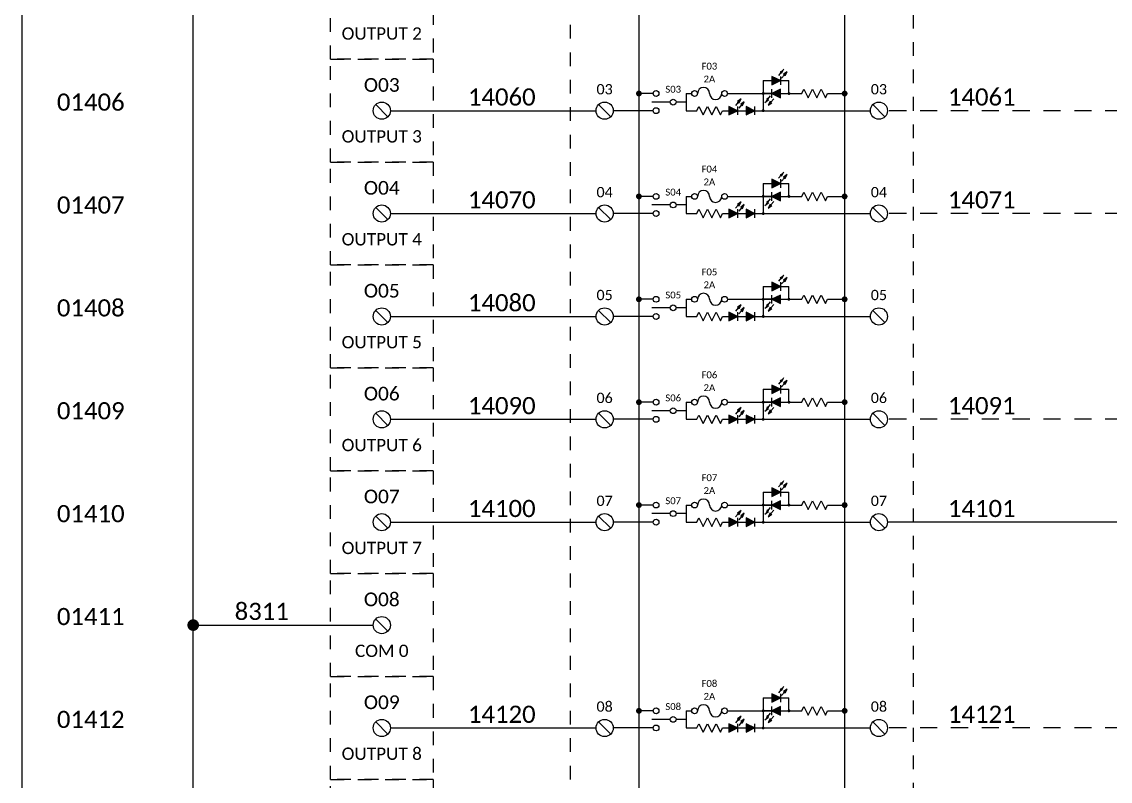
# Model space of a CAD drawing. Header units: inches. Extents: x 0 to 316, y -1 to 150.
# Drawn here: x 124 to 131.94, y 32.11 to 37.65 of the extents above; entities that cross this region are included whole.
import ezdxf
from ezdxf.enums import TextEntityAlignment as Align

# ---------------------------------------------------------------- set-up
doc = ezdxf.new("R2010")
doc.units = ezdxf.units.IN
doc.header["$MEASUREMENT"] = 0
doc.linetypes.add('HIDDEN2', pattern=[0.1875, 0.125, -0.0625])
doc.styles.add('Calibri', font='calibri.ttf')

# ---------------------------------------------------------------- blocks, each defined once
blk = doc.blocks.new('TERM')
at = {"color": 2}
blk.add_line((-0.0442, 0.0442), (0.0442, -0.0442), dxfattribs=at)
blk.add_circle((0, 0), 0.0625, dxfattribs=at)
blk = doc.blocks.new('CONN')
at = {"color": 2, "const_width": 0.0425}
blk.add_lwpolyline([(0.02125, 0, 1), (-0.02125, 0, 1)], format="xyb", close=True, dxfattribs=at)

msp = doc.modelspace()

# ---------------------------------------------------------------- hatches: boundary and pattern name
at = {"linetype": 'Continuous'}
h = msp.add_hatch(color=2, dxfattribs=at)
h.dxf.hatch_style = 1
h.paths.add_polyline_path([(129.55744, 37.30447), (129.53117, 37.28583), (129.54304, 37.27566)])
h = msp.add_hatch(color=2, dxfattribs=at)
h.dxf.hatch_style = 1
h.paths.add_polyline_path([(129.53125, 37.21875), (129.46875, 37.25), (129.46875, 37.1875)])
h = msp.add_hatch(color=2, dxfattribs=at)
h.dxf.hatch_style = 1
h.paths.add_polyline_path([(129.58117, 37.28413), (129.5549, 37.26549), (129.56676, 37.25532)])
h = msp.add_hatch(color=2, dxfattribs=at)
h.dxf.hatch_style = 1
h.paths.add_polyline_path([(129.46875, 37.125), (129.53125, 37.09375), (129.53125, 37.15625)])
h = msp.add_hatch(color=2, dxfattribs=at)
h.dxf.hatch_style = 1
h.paths.add_polyline_path([(129.24494, 37.08572), (129.21867, 37.06708), (129.23054, 37.05691)])
h = msp.add_hatch(color=2, dxfattribs=at)
h.dxf.hatch_style = 1
h.paths.add_polyline_path([(129.26867, 37.06538), (129.2424, 37.04674), (129.25426, 37.03657)])
h = msp.add_hatch(color=2, dxfattribs=at)
h.dxf.hatch_style = 1
h.paths.add_polyline_path([(129.41883, 37.05962), (129.4451, 37.07826), (129.43324, 37.08843)])
h = msp.add_hatch(color=2, dxfattribs=at)
h.dxf.hatch_style = 1
h.paths.add_polyline_path([(129.44256, 37.03928), (129.46883, 37.05792), (129.45696, 37.06809)])
h = msp.add_hatch(color=2, dxfattribs=at)
h.dxf.hatch_style = 1
h.paths.add_polyline_path([(129.21875, 37), (129.15625, 37.03125), (129.15625, 36.96875)])
h = msp.add_hatch(color=2, dxfattribs=at)
h.dxf.hatch_style = 1
h.paths.add_polyline_path([(129.34375, 37), (129.28125, 37.03125), (129.28125, 36.96875)])
h = msp.add_hatch(color=2, dxfattribs=at)
h.dxf.hatch_style = 1
h.paths.add_polyline_path([(129.55744, 36.55447), (129.53117, 36.53583), (129.54304, 36.52566)])
h = msp.add_hatch(color=2, dxfattribs=at)
h.dxf.hatch_style = 1
h.paths.add_polyline_path([(129.58117, 36.53413), (129.5549, 36.51549), (129.56676, 36.50532)])
h = msp.add_hatch(color=2, dxfattribs=at)
h.dxf.hatch_style = 1
h.paths.add_polyline_path([(129.53125, 36.46875), (129.46875, 36.5), (129.46875, 36.4375)])
h = msp.add_hatch(color=2, dxfattribs=at)
h.dxf.hatch_style = 1
h.paths.add_polyline_path([(129.46875, 36.375), (129.53125, 36.34375), (129.53125, 36.40625)])
h = msp.add_hatch(color=2, dxfattribs=at)
h.dxf.hatch_style = 1
h.paths.add_polyline_path([(129.21875, 36.25), (129.15625, 36.28125), (129.15625, 36.21875)])
h = msp.add_hatch(color=2, dxfattribs=at)
h.dxf.hatch_style = 1
h.paths.add_polyline_path([(129.24494, 36.33572), (129.21867, 36.31708), (129.23054, 36.30691)])
h = msp.add_hatch(color=2, dxfattribs=at)
h.dxf.hatch_style = 1
h.paths.add_polyline_path([(129.26867, 36.31538), (129.2424, 36.29674), (129.25426, 36.28657)])
h = msp.add_hatch(color=2, dxfattribs=at)
h.dxf.hatch_style = 1
h.paths.add_polyline_path([(129.34375, 36.25), (129.28125, 36.28125), (129.28125, 36.21875)])
h = msp.add_hatch(color=2, dxfattribs=at)
h.dxf.hatch_style = 1
h.paths.add_polyline_path([(129.41883, 36.30962), (129.4451, 36.32826), (129.43324, 36.33843)])
h = msp.add_hatch(color=2, dxfattribs=at)
h.dxf.hatch_style = 1
h.paths.add_polyline_path([(129.44256, 36.28928), (129.46883, 36.30792), (129.45696, 36.31809)])
h = msp.add_hatch(color=2, dxfattribs=at)
h.dxf.hatch_style = 1
h.paths.add_polyline_path([(129.55744, 35.80447), (129.53117, 35.78583), (129.54304, 35.77566)])
h = msp.add_hatch(color=2, dxfattribs=at)
h.dxf.hatch_style = 1
h.paths.add_polyline_path([(129.53125, 35.71875), (129.46875, 35.75), (129.46875, 35.6875)])
h = msp.add_hatch(color=2, dxfattribs=at)
h.dxf.hatch_style = 1
h.paths.add_polyline_path([(129.58117, 35.78413), (129.5549, 35.76549), (129.56676, 35.75532)])
h = msp.add_hatch(color=2, dxfattribs=at)
h.dxf.hatch_style = 1
h.paths.add_polyline_path([(129.46875, 35.625), (129.53125, 35.59375), (129.53125, 35.65625)])
h = msp.add_hatch(color=2, dxfattribs=at)
h.dxf.hatch_style = 1
h.paths.add_polyline_path([(129.24494, 35.58572), (129.21867, 35.56708), (129.23054, 35.55691)])
h = msp.add_hatch(color=2, dxfattribs=at)
h.dxf.hatch_style = 1
h.paths.add_polyline_path([(129.26867, 35.56538), (129.2424, 35.54674), (129.25426, 35.53657)])
h = msp.add_hatch(color=2, dxfattribs=at)
h.dxf.hatch_style = 1
h.paths.add_polyline_path([(129.41883, 35.55962), (129.4451, 35.57826), (129.43324, 35.58843)])
h = msp.add_hatch(color=2, dxfattribs=at)
h.dxf.hatch_style = 1
h.paths.add_polyline_path([(129.44256, 35.53928), (129.46883, 35.55792), (129.45696, 35.56809)])
h = msp.add_hatch(color=2, dxfattribs=at)
h.dxf.hatch_style = 1
h.paths.add_polyline_path([(129.21875, 35.5), (129.15625, 35.53125), (129.15625, 35.46875)])
h = msp.add_hatch(color=2, dxfattribs=at)
h.dxf.hatch_style = 1
h.paths.add_polyline_path([(129.34375, 35.5), (129.28125, 35.53125), (129.28125, 35.46875)])
h = msp.add_hatch(color=2, dxfattribs=at)
h.dxf.hatch_style = 1
h.paths.add_polyline_path([(129.55744, 35.05447), (129.53117, 35.03583), (129.54304, 35.02566)])
h = msp.add_hatch(color=2, dxfattribs=at)
h.dxf.hatch_style = 1
h.paths.add_polyline_path([(129.58117, 35.03413), (129.5549, 35.01549), (129.56676, 35.00532)])
h = msp.add_hatch(color=2, dxfattribs=at)
h.dxf.hatch_style = 1
h.paths.add_polyline_path([(129.53125, 34.96875), (129.46875, 35), (129.46875, 34.9375)])
h = msp.add_hatch(color=2, dxfattribs=at)
h.dxf.hatch_style = 1
h.paths.add_polyline_path([(129.46875, 34.875), (129.53125, 34.84375), (129.53125, 34.90625)])
h = msp.add_hatch(color=2, dxfattribs=at)
h.dxf.hatch_style = 1
h.paths.add_polyline_path([(129.21875, 34.75), (129.15625, 34.78125), (129.15625, 34.71875)])
h = msp.add_hatch(color=2, dxfattribs=at)
h.dxf.hatch_style = 1
h.paths.add_polyline_path([(129.24494, 34.83572), (129.21867, 34.81708), (129.23054, 34.80691)])
h = msp.add_hatch(color=2, dxfattribs=at)
h.dxf.hatch_style = 1
h.paths.add_polyline_path([(129.26867, 34.81538), (129.2424, 34.79674), (129.25426, 34.78657)])
h = msp.add_hatch(color=2, dxfattribs=at)
h.dxf.hatch_style = 1
h.paths.add_polyline_path([(129.34375, 34.75), (129.28125, 34.78125), (129.28125, 34.71875)])
h = msp.add_hatch(color=2, dxfattribs=at)
h.dxf.hatch_style = 1
h.paths.add_polyline_path([(129.41883, 34.80962), (129.4451, 34.82826), (129.43324, 34.83843)])
h = msp.add_hatch(color=2, dxfattribs=at)
h.dxf.hatch_style = 1
h.paths.add_polyline_path([(129.44256, 34.78928), (129.46883, 34.80792), (129.45696, 34.81809)])
h = msp.add_hatch(color=2, dxfattribs=at)
h.dxf.hatch_style = 1
h.paths.add_polyline_path([(129.55744, 34.30447), (129.53117, 34.28583), (129.54304, 34.27566)])
h = msp.add_hatch(color=2, dxfattribs=at)
h.dxf.hatch_style = 1
h.paths.add_polyline_path([(129.53125, 34.21875), (129.46875, 34.25), (129.46875, 34.1875)])
h = msp.add_hatch(color=2, dxfattribs=at)
h.dxf.hatch_style = 1
h.paths.add_polyline_path([(129.58117, 34.28413), (129.5549, 34.26549), (129.56676, 34.25532)])
h = msp.add_hatch(color=2, dxfattribs=at)
h.dxf.hatch_style = 1
h.paths.add_polyline_path([(129.46875, 34.125), (129.53125, 34.09375), (129.53125, 34.15625)])
h = msp.add_hatch(color=2, dxfattribs=at)
h.dxf.hatch_style = 1
h.paths.add_polyline_path([(129.24494, 34.08572), (129.21867, 34.06708), (129.23054, 34.05691)])
h = msp.add_hatch(color=2, dxfattribs=at)
h.dxf.hatch_style = 1
h.paths.add_polyline_path([(129.26867, 34.06538), (129.2424, 34.04674), (129.25426, 34.03657)])
h = msp.add_hatch(color=2, dxfattribs=at)
h.dxf.hatch_style = 1
h.paths.add_polyline_path([(129.41883, 34.05962), (129.4451, 34.07826), (129.43324, 34.08843)])
h = msp.add_hatch(color=2, dxfattribs=at)
h.dxf.hatch_style = 1
h.paths.add_polyline_path([(129.44256, 34.03928), (129.46883, 34.05792), (129.45696, 34.06809)])
h = msp.add_hatch(color=2, dxfattribs=at)
h.dxf.hatch_style = 1
h.paths.add_polyline_path([(129.21875, 34), (129.15625, 34.03125), (129.15625, 33.96875)])
h = msp.add_hatch(color=2, dxfattribs=at)
h.dxf.hatch_style = 1
h.paths.add_polyline_path([(129.34375, 34), (129.28125, 34.03125), (129.28125, 33.96875)])
h = msp.add_hatch(color=2, dxfattribs=at)
h.dxf.hatch_style = 1
h.paths.add_polyline_path([(129.55744, 32.80447), (129.53117, 32.78583), (129.54304, 32.77566)])
h = msp.add_hatch(color=2, dxfattribs=at)
h.dxf.hatch_style = 1
h.paths.add_polyline_path([(129.58117, 32.78413), (129.5549, 32.76549), (129.56676, 32.75532)])
h = msp.add_hatch(color=2, dxfattribs=at)
h.dxf.hatch_style = 1
h.paths.add_polyline_path([(129.53125, 32.71875), (129.46875, 32.75), (129.46875, 32.6875)])
h = msp.add_hatch(color=2, dxfattribs=at)
h.dxf.hatch_style = 1
h.paths.add_polyline_path([(129.46875, 32.625), (129.53125, 32.59375), (129.53125, 32.65625)])
h = msp.add_hatch(color=2, dxfattribs=at)
h.dxf.hatch_style = 1
h.paths.add_polyline_path([(129.24494, 32.58572), (129.21867, 32.56708), (129.23054, 32.55691)])
h = msp.add_hatch(color=2, dxfattribs=at)
h.dxf.hatch_style = 1
h.paths.add_polyline_path([(129.26867, 32.56538), (129.2424, 32.54674), (129.25426, 32.53657)])
h = msp.add_hatch(color=2, dxfattribs=at)
h.dxf.hatch_style = 1
h.paths.add_polyline_path([(129.41883, 32.55962), (129.4451, 32.57826), (129.43324, 32.58843)])
h = msp.add_hatch(color=2, dxfattribs=at)
h.dxf.hatch_style = 1
h.paths.add_polyline_path([(129.44256, 32.53928), (129.46883, 32.55792), (129.45696, 32.56809)])
h = msp.add_hatch(color=2, dxfattribs=at)
h.dxf.hatch_style = 1
h.paths.add_polyline_path([(129.21875, 32.5), (129.15625, 32.53125), (129.15625, 32.46875)])
h = msp.add_hatch(color=2, dxfattribs=at)
h.dxf.hatch_style = 1
h.paths.add_polyline_path([(129.34375, 32.5), (129.28125, 32.53125), (129.28125, 32.46875)])

# ---------------------------------------------------------------- linework, layer by layer
at = {"color": 1}
for p, q in [((125.25, 26.5), (125.25, 41.375)), ((126.6875, 37), (128.1875, 37)), ((126.6875, 36.25), (128.1875, 36.25)), ((126.6875, 35.5), (128.1875, 35.5)), ((126.6875, 34.75), (128.1875, 34.75)), ((126.6875, 34), (128.1875, 34)), ((132.75, 34), (130.3125, 34)), ((125.25, 33.25), (126.5625, 33.25)), ((126.6875, 32.5), (128.1875, 32.5))]:
    msp.add_line(p, q, dxfattribs=at)
at = {"color": 2, "linetype": 'Continuous'}
for p, q in [((128.5, 40), (128.5, 27.375)), ((130, 39.375), (130, 26.5)), ((129.54304, 37.27566), (129.55744, 37.30447)), ((129.46875, 37.25), (129.46875, 37.1875)), ((129.53125, 37.21875), (129.46875, 37.25)), ((129.53711, 37.28074), (129.51677, 37.25702)), ((129.53117, 37.28583), (129.54304, 37.27566)), ((129.53125, 37.25), (129.53125, 37.1875)), ((129.56083, 37.26041), (129.5405, 37.23668)), ((129.58117, 37.28413), (129.5549, 37.26549)), ((129.5549, 37.26549), (129.56676, 37.25532)), ((129.56676, 37.25532), (129.58117, 37.28413)), ((129.40625, 37.21875), (129.40625, 37)), ((129.40625, 37.21875), (129.46875, 37.21875)), ((129.46875, 37.1875), (129.53125, 37.21875)), ((129.53125, 37.15625), (129.46875, 37.125)), ((129.46875, 37.09375), (129.46875, 37.15625)), ((129.53125, 37.21875), (129.59375, 37.21875)), ((129.53125, 37.09375), (129.53125, 37.15625)), ((129.59375, 37.125), (129.59375, 37.21875)), ((129.6875, 37.125), (129.70312, 37.15625)), ((129.70312, 37.15625), (129.73438, 37.09375)), ((129.73438, 37.09375), (129.76562, 37.15625)), ((129.76562, 37.15625), (129.79688, 37.09375)), ((129.79688, 37.09375), (129.82812, 37.15625)), ((129.82812, 37.15625), (129.85938, 37.09375)), ((128.60379, 37.125), (128.5, 37.125)), ((128.84375, 37.125), (128.84375, 37)), ((128.84375, 37.125), (128.88504, 37.125)), ((129.14597, 37.125), (129.6875, 37.125)), ((129.24494, 37.08572), (129.21867, 37.06708)), ((129.21867, 37.06708), (129.23054, 37.05691)), ((129.23054, 37.05691), (129.24494, 37.08572)), ((129.26867, 37.06538), (129.2424, 37.04674)), ((129.25426, 37.03657), (129.26867, 37.06538)), ((129.46875, 37.125), (129.40625, 37.125)), ((129.41883, 37.05962), (129.4451, 37.07826)), ((129.4451, 37.07826), (129.43324, 37.08843)), ((129.43917, 37.08334), (129.4595, 37.10707)), ((129.45696, 37.06809), (129.44256, 37.03928)), ((129.46289, 37.06301), (129.48323, 37.08673)), ((129.46875, 37.125), (129.53125, 37.09375)), ((129.85938, 37.09375), (129.875, 37.125)), ((129.875, 37.125), (130, 37.125)), ((128.60379, 37), (128.3125, 37)), ((128.72879, 37.0625), (128.59375, 37.0625)), ((128.84375, 37.0625), (128.77121, 37.0625)), ((128.84375, 37), (128.92188, 37)), ((128.92188, 37), (128.9375, 37.03125)), ((128.9375, 37.03125), (128.96875, 36.96875)), ((128.96875, 36.96875), (129, 37.03125)), ((129, 37.03125), (129.03125, 36.96875)), ((129.03125, 36.96875), (129.0625, 37.03125)), ((129.0625, 37.03125), (129.09375, 36.96875)), ((129.09375, 36.96875), (129.10938, 37)), ((129.10938, 37), (129.15625, 37)), ((129.15625, 37.03125), (129.15625, 36.96875)), ((129.21875, 37), (129.15625, 37.03125)), ((129.15625, 36.96875), (129.21875, 37)), ((129.22461, 37.06199), (129.20427, 37.03827)), ((129.21875, 37.03125), (129.21875, 36.96875)), ((129.21875, 37), (129.28125, 37)), ((129.24833, 37.04166), (129.228, 37.01793)), ((129.2424, 37.04674), (129.25426, 37.03657)), ((129.28125, 37.03125), (129.28125, 36.96875)), ((129.34375, 37), (129.28125, 37.03125)), ((129.28125, 36.96875), (129.34375, 37)), ((129.34375, 37.03125), (129.34375, 36.96875)), ((129.34375, 37), (130.1875, 37)), ((129.44256, 37.03928), (129.46883, 37.05792)), ((129.53711, 36.53074), (129.51677, 36.50702)), ((129.53117, 36.53583), (129.54304, 36.52566)), ((129.56083, 36.51041), (129.5405, 36.48668)), ((129.54304, 36.52566), (129.55744, 36.55447)), ((129.58117, 36.53413), (129.5549, 36.51549)), ((129.5549, 36.51549), (129.56676, 36.50532)), ((129.56676, 36.50532), (129.58117, 36.53413)), ((129.40625, 36.46875), (129.40625, 36.25)), ((129.40625, 36.46875), (129.46875, 36.46875)), ((129.46875, 36.5), (129.46875, 36.4375)), ((129.53125, 36.46875), (129.46875, 36.5)), ((129.46875, 36.4375), (129.53125, 36.46875)), ((129.53125, 36.5), (129.53125, 36.4375)), ((129.53125, 36.46875), (129.59375, 36.46875)), ((129.59375, 36.375), (129.59375, 36.46875)), ((128.60379, 36.375), (128.5, 36.375)), ((128.84375, 36.375), (128.84375, 36.25)), ((128.84375, 36.375), (128.88504, 36.375)), ((129.14597, 36.375), (129.6875, 36.375)), ((129.46875, 36.375), (129.40625, 36.375)), ((129.43917, 36.33334), (129.4595, 36.35707)), ((129.53125, 36.40625), (129.46875, 36.375)), ((129.46875, 36.34375), (129.46875, 36.40625)), ((129.46875, 36.375), (129.53125, 36.34375)), ((129.53125, 36.34375), (129.53125, 36.40625)), ((129.6875, 36.375), (129.70312, 36.40625)), ((129.70312, 36.40625), (129.73438, 36.34375)), ((129.73438, 36.34375), (129.76562, 36.40625)), ((129.76562, 36.40625), (129.79688, 36.34375)), ((129.79688, 36.34375), (129.82812, 36.40625)), ((129.82812, 36.40625), (129.85938, 36.34375)), ((129.85938, 36.34375), (129.875, 36.375)), ((129.875, 36.375), (130, 36.375)), ((128.72879, 36.3125), (128.59375, 36.3125)), ((128.84375, 36.3125), (128.77121, 36.3125)), ((128.92188, 36.25), (128.9375, 36.28125)), ((128.9375, 36.28125), (128.96875, 36.21875)), ((128.96875, 36.21875), (129, 36.28125)), ((129, 36.28125), (129.03125, 36.21875)), ((129.03125, 36.21875), (129.0625, 36.28125)), ((129.0625, 36.28125), (129.09375, 36.21875)), ((129.15625, 36.28125), (129.15625, 36.21875)), ((129.21875, 36.25), (129.15625, 36.28125)), ((129.22461, 36.31199), (129.20427, 36.28827)), ((129.24494, 36.33572), (129.21867, 36.31708)), ((129.21867, 36.31708), (129.23054, 36.30691)), ((129.21875, 36.28125), (129.21875, 36.21875)), ((129.24833, 36.29166), (129.228, 36.26793)), ((129.23054, 36.30691), (129.24494, 36.33572)), ((129.26867, 36.31538), (129.2424, 36.29674)), ((129.2424, 36.29674), (129.25426, 36.28657)), ((129.25426, 36.28657), (129.26867, 36.31538)), ((129.28125, 36.28125), (129.28125, 36.21875)), ((129.34375, 36.25), (129.28125, 36.28125)), ((129.34375, 36.28125), (129.34375, 36.21875)), ((129.41883, 36.30962), (129.4451, 36.32826)), ((129.4451, 36.32826), (129.43324, 36.33843)), ((129.45696, 36.31809), (129.44256, 36.28928)), ((129.44256, 36.28928), (129.46883, 36.30792)), ((129.46289, 36.31301), (129.48323, 36.33673)), ((128.60379, 36.25), (128.3125, 36.25)), ((128.84375, 36.25), (128.92188, 36.25)), ((129.09375, 36.21875), (129.10938, 36.25)), ((129.10938, 36.25), (129.15625, 36.25)), ((129.15625, 36.21875), (129.21875, 36.25)), ((129.21875, 36.25), (129.28125, 36.25)), ((129.28125, 36.21875), (129.34375, 36.25)), ((129.34375, 36.25), (130.1875, 36.25)), ((129.54304, 35.77566), (129.55744, 35.80447)), ((129.40625, 35.71875), (129.40625, 35.5)), ((129.40625, 35.71875), (129.46875, 35.71875)), ((129.46875, 35.75), (129.46875, 35.6875)), ((129.53125, 35.71875), (129.46875, 35.75)), ((129.46875, 35.6875), (129.53125, 35.71875)), ((129.53711, 35.78074), (129.51677, 35.75702)), ((129.53117, 35.78583), (129.54304, 35.77566)), ((129.53125, 35.75), (129.53125, 35.6875)), ((129.53125, 35.71875), (129.59375, 35.71875)), ((129.56083, 35.76041), (129.5405, 35.73668)), ((129.58117, 35.78413), (129.5549, 35.76549)), ((129.5549, 35.76549), (129.56676, 35.75532)), ((129.56676, 35.75532), (129.58117, 35.78413)), ((129.59375, 35.625), (129.59375, 35.71875)), ((129.53125, 35.65625), (129.46875, 35.625)), ((129.46875, 35.59375), (129.46875, 35.65625)), ((129.53125, 35.59375), (129.53125, 35.65625)), ((129.6875, 35.625), (129.70312, 35.65625)), ((129.70312, 35.65625), (129.73438, 35.59375)), ((129.73438, 35.59375), (129.76562, 35.65625)), ((129.76562, 35.65625), (129.79688, 35.59375)), ((129.79688, 35.59375), (129.82812, 35.65625)), ((129.82812, 35.65625), (129.85938, 35.59375)), ((128.60379, 35.625), (128.5, 35.625)), ((128.72879, 35.5625), (128.59375, 35.5625)), ((128.84375, 35.5625), (128.77121, 35.5625)), ((128.84375, 35.625), (128.84375, 35.5)), ((128.84375, 35.625), (128.88504, 35.625)), ((129.14597, 35.625), (129.6875, 35.625)), ((129.22461, 35.56199), (129.20427, 35.53827)), ((129.24494, 35.58572), (129.21867, 35.56708)), ((129.21867, 35.56708), (129.23054, 35.55691)), ((129.23054, 35.55691), (129.24494, 35.58572)), ((129.26867, 35.56538), (129.2424, 35.54674)), ((129.25426, 35.53657), (129.26867, 35.56538)), ((129.46875, 35.625), (129.40625, 35.625)), ((129.41883, 35.55962), (129.4451, 35.57826)), ((129.4451, 35.57826), (129.43324, 35.58843)), ((129.43917, 35.58334), (129.4595, 35.60707)), ((129.45696, 35.56809), (129.44256, 35.53928)), ((129.44256, 35.53928), (129.46883, 35.55792)), ((129.46289, 35.56301), (129.48323, 35.58673)), ((129.46875, 35.625), (129.53125, 35.59375)), ((129.85938, 35.59375), (129.875, 35.625)), ((129.875, 35.625), (130, 35.625)), ((128.60379, 35.5), (128.3125, 35.5)), ((128.84375, 35.5), (128.92188, 35.5)), ((128.92188, 35.5), (128.9375, 35.53125)), ((128.9375, 35.53125), (128.96875, 35.46875)), ((128.96875, 35.46875), (129, 35.53125)), ((129, 35.53125), (129.03125, 35.46875)), ((129.03125, 35.46875), (129.0625, 35.53125)), ((129.0625, 35.53125), (129.09375, 35.46875)), ((129.09375, 35.46875), (129.10938, 35.5)), ((129.10938, 35.5), (129.15625, 35.5)), ((129.15625, 35.53125), (129.15625, 35.46875)), ((129.21875, 35.5), (129.15625, 35.53125)), ((129.15625, 35.46875), (129.21875, 35.5)), ((129.21875, 35.53125), (129.21875, 35.46875)), ((129.21875, 35.5), (129.28125, 35.5)), ((129.24833, 35.54166), (129.228, 35.51793)), ((129.2424, 35.54674), (129.25426, 35.53657)), ((129.28125, 35.53125), (129.28125, 35.46875)), ((129.34375, 35.5), (129.28125, 35.53125)), ((129.28125, 35.46875), (129.34375, 35.5)), ((129.34375, 35.53125), (129.34375, 35.46875)), ((129.34375, 35.5), (130.1875, 35.5)), ((129.53711, 35.03074), (129.51677, 35.00702)), ((129.53117, 35.03583), (129.54304, 35.02566)), ((129.56083, 35.01041), (129.5405, 34.98668)), ((129.54304, 35.02566), (129.55744, 35.05447)), ((129.58117, 35.03413), (129.5549, 35.01549)), ((129.5549, 35.01549), (129.56676, 35.00532)), ((129.56676, 35.00532), (129.58117, 35.03413)), ((129.40625, 34.96875), (129.40625, 34.75)), ((129.40625, 34.96875), (129.46875, 34.96875)), ((129.46875, 35), (129.46875, 34.9375)), ((129.53125, 34.96875), (129.46875, 35)), ((129.46875, 34.9375), (129.53125, 34.96875)), ((129.53125, 35), (129.53125, 34.9375)), ((129.53125, 34.96875), (129.59375, 34.96875)), ((129.59375, 34.875), (129.59375, 34.96875)), ((128.60379, 34.875), (128.5, 34.875)), ((128.84375, 34.875), (128.84375, 34.75)), ((128.84375, 34.875), (128.88504, 34.875)), ((129.14597, 34.875), (129.6875, 34.875)), ((129.46875, 34.875), (129.40625, 34.875)), ((129.43917, 34.83334), (129.4595, 34.85707)), ((129.53125, 34.90625), (129.46875, 34.875)), ((129.46875, 34.84375), (129.46875, 34.90625)), ((129.46875, 34.875), (129.53125, 34.84375)), ((129.53125, 34.84375), (129.53125, 34.90625)), ((129.6875, 34.875), (129.70312, 34.90625)), ((129.70312, 34.90625), (129.73438, 34.84375)), ((129.73438, 34.84375), (129.76562, 34.90625)), ((129.76562, 34.90625), (129.79688, 34.84375)), ((129.79688, 34.84375), (129.82812, 34.90625)), ((129.82812, 34.90625), (129.85938, 34.84375)), ((129.85938, 34.84375), (129.875, 34.875)), ((129.875, 34.875), (130, 34.875)), ((128.72879, 34.8125), (128.59375, 34.8125)), ((128.84375, 34.8125), (128.77121, 34.8125)), ((128.92188, 34.75), (128.9375, 34.78125)), ((128.9375, 34.78125), (128.96875, 34.71875)), ((128.96875, 34.71875), (129, 34.78125)), ((129, 34.78125), (129.03125, 34.71875)), ((129.03125, 34.71875), (129.0625, 34.78125)), ((129.0625, 34.78125), (129.09375, 34.71875)), ((129.15625, 34.78125), (129.15625, 34.71875)), ((129.21875, 34.75), (129.15625, 34.78125)), ((129.22461, 34.81199), (129.20427, 34.78827)), ((129.24494, 34.83572), (129.21867, 34.81708)), ((129.21867, 34.81708), (129.23054, 34.80691)), ((129.21875, 34.78125), (129.21875, 34.71875)), ((129.24833, 34.79166), (129.228, 34.76793)), ((129.23054, 34.80691), (129.24494, 34.83572)), ((129.26867, 34.81538), (129.2424, 34.79674)), ((129.2424, 34.79674), (129.25426, 34.78657)), ((129.25426, 34.78657), (129.26867, 34.81538)), ((129.28125, 34.78125), (129.28125, 34.71875)), ((129.34375, 34.75), (129.28125, 34.78125)), ((129.34375, 34.78125), (129.34375, 34.71875)), ((129.41883, 34.80962), (129.4451, 34.82826)), ((129.4451, 34.82826), (129.43324, 34.83843)), ((129.45696, 34.81809), (129.44256, 34.78928)), ((129.44256, 34.78928), (129.46883, 34.80792)), ((129.46289, 34.81301), (129.48323, 34.83673)), ((128.60379, 34.75), (128.3125, 34.75)), ((128.84375, 34.75), (128.92188, 34.75)), ((129.09375, 34.71875), (129.10938, 34.75)), ((129.10938, 34.75), (129.15625, 34.75)), ((129.15625, 34.71875), (129.21875, 34.75)), ((129.21875, 34.75), (129.28125, 34.75)), ((129.28125, 34.71875), (129.34375, 34.75)), ((129.34375, 34.75), (130.1875, 34.75)), ((129.54304, 34.27566), (129.55744, 34.30447)), ((129.40625, 34.21875), (129.40625, 34)), ((129.40625, 34.21875), (129.46875, 34.21875)), ((129.46875, 34.25), (129.46875, 34.1875)), ((129.53125, 34.21875), (129.46875, 34.25)), ((129.46875, 34.1875), (129.53125, 34.21875)), ((129.53711, 34.28074), (129.51677, 34.25702)), ((129.53117, 34.28583), (129.54304, 34.27566)), ((129.53125, 34.25), (129.53125, 34.1875)), ((129.53125, 34.21875), (129.59375, 34.21875)), ((129.56083, 34.26041), (129.5405, 34.23668)), ((129.58117, 34.28413), (129.5549, 34.26549)), ((129.5549, 34.26549), (129.56676, 34.25532)), ((129.56676, 34.25532), (129.58117, 34.28413)), ((129.59375, 34.125), (129.59375, 34.21875)), ((129.53125, 34.15625), (129.46875, 34.125)), ((129.46875, 34.09375), (129.46875, 34.15625)), ((129.53125, 34.09375), (129.53125, 34.15625)), ((129.6875, 34.125), (129.70312, 34.15625)), ((129.70312, 34.15625), (129.73438, 34.09375)), ((129.73438, 34.09375), (129.76562, 34.15625)), ((129.76562, 34.15625), (129.79688, 34.09375)), ((129.79688, 34.09375), (129.82812, 34.15625)), ((129.82812, 34.15625), (129.85938, 34.09375)), ((128.60379, 34.125), (128.5, 34.125)), ((128.72879, 34.0625), (128.59375, 34.0625)), ((128.84375, 34.0625), (128.77121, 34.0625)), ((128.84375, 34.125), (128.84375, 34)), ((128.84375, 34.125), (128.88504, 34.125)), ((129.14597, 34.125), (129.6875, 34.125)), ((129.22461, 34.06199), (129.20427, 34.03827)), ((129.24494, 34.08572), (129.21867, 34.06708)), ((129.21867, 34.06708), (129.23054, 34.05691)), ((129.23054, 34.05691), (129.24494, 34.08572)), ((129.26867, 34.06538), (129.2424, 34.04674)), ((129.25426, 34.03657), (129.26867, 34.06538)), ((129.46875, 34.125), (129.40625, 34.125)), ((129.41883, 34.05962), (129.4451, 34.07826)), ((129.4451, 34.07826), (129.43324, 34.08843)), ((129.43917, 34.08334), (129.4595, 34.10707)), ((129.45696, 34.06809), (129.44256, 34.03928)), ((129.44256, 34.03928), (129.46883, 34.05792)), ((129.46289, 34.06301), (129.48323, 34.08673)), ((129.46875, 34.125), (129.53125, 34.09375)), ((129.85938, 34.09375), (129.875, 34.125)), ((129.875, 34.125), (130, 34.125)), ((128.60379, 34), (128.3125, 34)), ((128.84375, 34), (128.92188, 34)), ((128.92188, 34), (128.9375, 34.03125)), ((128.9375, 34.03125), (128.96875, 33.96875)), ((128.96875, 33.96875), (129, 34.03125)), ((129, 34.03125), (129.03125, 33.96875)), ((129.03125, 33.96875), (129.0625, 34.03125)), ((129.0625, 34.03125), (129.09375, 33.96875)), ((129.09375, 33.96875), (129.10938, 34)), ((129.10938, 34), (129.15625, 34)), ((129.15625, 34.03125), (129.15625, 33.96875)), ((129.21875, 34), (129.15625, 34.03125)), ((129.15625, 33.96875), (129.21875, 34)), ((129.21875, 34.03125), (129.21875, 33.96875)), ((129.21875, 34), (129.28125, 34)), ((129.24833, 34.04166), (129.228, 34.01793)), ((129.2424, 34.04674), (129.25426, 34.03657)), ((129.28125, 34.03125), (129.28125, 33.96875)), ((129.34375, 34), (129.28125, 34.03125)), ((129.28125, 33.96875), (129.34375, 34)), ((129.34375, 34.03125), (129.34375, 33.96875)), ((129.34375, 34), (130.1875, 34)), ((129.53711, 32.78074), (129.51677, 32.75702)), ((129.53117, 32.78583), (129.54304, 32.77566)), ((129.54304, 32.77566), (129.55744, 32.80447)), ((129.58117, 32.78413), (129.5549, 32.76549)), ((129.56676, 32.75532), (129.58117, 32.78413)), ((129.40625, 32.71875), (129.40625, 32.5)), ((129.40625, 32.71875), (129.46875, 32.71875)), ((129.46875, 32.75), (129.46875, 32.6875)), ((129.53125, 32.71875), (129.46875, 32.75)), ((129.46875, 32.6875), (129.53125, 32.71875)), ((129.53125, 32.75), (129.53125, 32.6875)), ((129.53125, 32.71875), (129.59375, 32.71875)), ((129.56083, 32.76041), (129.5405, 32.73668)), ((129.5549, 32.76549), (129.56676, 32.75532)), ((129.59375, 32.625), (129.59375, 32.71875)), ((128.60379, 32.625), (128.5, 32.625)), ((128.84375, 32.625), (128.84375, 32.5)), ((128.84375, 32.625), (128.88504, 32.625)), ((129.14597, 32.625), (129.6875, 32.625)), ((129.46875, 32.625), (129.40625, 32.625)), ((129.53125, 32.65625), (129.46875, 32.625)), ((129.46875, 32.59375), (129.46875, 32.65625)), ((129.46875, 32.625), (129.53125, 32.59375)), ((129.53125, 32.59375), (129.53125, 32.65625)), ((129.6875, 32.625), (129.70312, 32.65625)), ((129.70312, 32.65625), (129.73438, 32.59375)), ((129.73438, 32.59375), (129.76562, 32.65625)), ((129.76562, 32.65625), (129.79688, 32.59375)), ((129.79688, 32.59375), (129.82812, 32.65625)), ((129.82812, 32.65625), (129.85938, 32.59375)), ((129.85938, 32.59375), (129.875, 32.625)), ((129.875, 32.625), (130, 32.625)), ((128.72879, 32.5625), (128.59375, 32.5625)), ((128.84375, 32.5625), (128.77121, 32.5625)), ((129.22461, 32.56199), (129.20427, 32.53827)), ((129.24494, 32.58572), (129.21867, 32.56708)), ((129.21867, 32.56708), (129.23054, 32.55691)), ((129.24833, 32.54166), (129.228, 32.51793)), ((129.23054, 32.55691), (129.24494, 32.58572)), ((129.26867, 32.56538), (129.2424, 32.54674)), ((129.2424, 32.54674), (129.25426, 32.53657)), ((129.25426, 32.53657), (129.26867, 32.56538)), ((129.41883, 32.55962), (129.4451, 32.57826)), ((129.4451, 32.57826), (129.43324, 32.58843)), ((129.43917, 32.58334), (129.4595, 32.60707)), ((129.45696, 32.56809), (129.44256, 32.53928)), ((129.44256, 32.53928), (129.46883, 32.55792)), ((129.46289, 32.56301), (129.48323, 32.58673)), ((128.60379, 32.5), (128.3125, 32.5)), ((128.84375, 32.5), (128.92188, 32.5)), ((128.92188, 32.5), (128.9375, 32.53125)), ((128.9375, 32.53125), (128.96875, 32.46875)), ((128.96875, 32.46875), (129, 32.53125)), ((129, 32.53125), (129.03125, 32.46875)), ((129.03125, 32.46875), (129.0625, 32.53125)), ((129.0625, 32.53125), (129.09375, 32.46875)), ((129.09375, 32.46875), (129.10938, 32.5)), ((129.10938, 32.5), (129.15625, 32.5)), ((129.15625, 32.53125), (129.15625, 32.46875)), ((129.21875, 32.5), (129.15625, 32.53125)), ((129.15625, 32.46875), (129.21875, 32.5)), ((129.21875, 32.53125), (129.21875, 32.46875)), ((129.21875, 32.5), (129.28125, 32.5)), ((129.28125, 32.53125), (129.28125, 32.46875)), ((129.34375, 32.5), (129.28125, 32.53125)), ((129.28125, 32.46875), (129.34375, 32.5)), ((129.34375, 32.53125), (129.34375, 32.46875)), ((129.34375, 32.5), (130.1875, 32.5))]:
    msp.add_line(p, q, dxfattribs=at)
at = {"color": 1, "linetype": 'HIDDEN2'}
for p, q in [((134.5, 37), (130.3125, 37)), ((134.5, 36.25), (130.3125, 36.25)), ((134.5, 34.75), (130.3125, 34.75)), ((134.5, 32.5), (130.3125, 32.5))]:
    msp.add_line(p, q, dxfattribs=at)
at = {"ltscale": 0.25}
msp.add_lwpolyline([(124, 22), (154, 22), (154, 43), (124, 43)], close=True, dxfattribs=at)
at = {"color": 2, "linetype": 'HIDDEN2', "ltscale": 0.5}
msp.add_lwpolyline([(129.75, 40.5), (130.5, 40.5), (130.5, 26.125), (128, 26.125), (128, 40.5), (128.6875, 40.5)], dxfattribs=at)
for points in [[(126.25, 38.125), (127, 38.125), (127, 37.375), (126.25, 37.375)], [(126.25, 37.375), (127, 37.375), (127, 36.625), (126.25, 36.625)], [(126.25, 36.625), (127, 36.625), (127, 35.875), (126.25, 35.875)], [(126.25, 35.875), (127, 35.875), (127, 35.125), (126.25, 35.125)], [(126.25, 35.125), (127, 35.125), (127, 34.375), (126.25, 34.375)], [(126.25, 34.375), (127, 34.375), (127, 33.625), (126.25, 33.625)], [(126.25, 33.625), (127, 33.625), (127, 32.875), (126.25, 32.875)], [(126.25, 32.875), (127, 32.875), (127, 32.125), (126.25, 32.125)], [(126.25, 32.125), (127, 32.125), (127, 31.375), (126.25, 31.375)]]:
    msp.add_lwpolyline(points, close=True, dxfattribs=at)
at = {"color": 2, "linetype": 'Continuous'}
for centre in [(128.625, 37.125), (128.90625, 37.125), (129.12476, 37.125), (128.75, 37.0625), (128.625, 37), (128.625, 36.375), (128.90625, 36.375), (129.12476, 36.375), (128.625, 36.25), (128.75, 36.3125), (128.625, 35.625), (128.90625, 35.625), (129.12476, 35.625), (128.75, 35.5625), (128.625, 35.5), (128.625, 34.875), (128.90625, 34.875), (129.12476, 34.875), (128.625, 34.75), (128.75, 34.8125), (128.625, 34.125), (128.90625, 34.125), (129.12476, 34.125), (128.75, 34.0625), (128.625, 34), (128.625, 32.625), (128.90625, 32.625), (129.12476, 32.625), (128.75, 32.5625), (128.625, 32.5)]:
    msp.add_circle(centre, 0.02121, dxfattribs=at)
for centre, start, end in [((128.97148, 37.125), 0, 180), ((129.05952, 37.125), 180, 0), ((128.97148, 36.375), 0, 180), ((129.05952, 36.375), 180, 0), ((128.97148, 35.625), 0, 180), ((129.05952, 35.625), 180, 0), ((128.97148, 34.875), 0, 180), ((129.05952, 34.875), 180, 0), ((128.97148, 34.125), 0, 180), ((129.05952, 34.125), 180, 0), ((128.97148, 32.625), 0, 180), ((129.05952, 32.625), 180, 0)]:
    msp.add_arc(centre, 0.04402, start, end, dxfattribs=at)

# ---------------------------------------------------------------- block references
at = {"color": 2}
for p, xscale, yscale, zscale in [((128.5, 37.125), 0.5, 0.5, 0.5), ((130, 37.125), 0.5, 0.5, 0.5), ((129.40625, 37.125), 0.25, 0.25, 0.25), ((129.59375, 37.125), 0.25, 0.25, 0.25), ((129.40625, 37), 0.25, 0.25, 0.25), ((128.5, 36.375), 0.5, 0.5, 0.5), ((129.40625, 36.375), 0.25, 0.25, 0.25), ((129.59375, 36.375), 0.25, 0.25, 0.25), ((130, 36.375), 0.5, 0.5, 0.5), ((129.40625, 36.25), 0.25, 0.25, 0.25), ((128.5, 35.625), 0.5, 0.5, 0.5), ((130, 35.625), 0.5, 0.5, 0.5), ((129.40625, 35.625), 0.25, 0.25, 0.25), ((129.59375, 35.625), 0.25, 0.25, 0.25), ((129.40625, 35.5), 0.25, 0.25, 0.25), ((128.5, 34.875), 0.5, 0.5, 0.5), ((129.40625, 34.875), 0.25, 0.25, 0.25), ((129.59375, 34.875), 0.25, 0.25, 0.25), ((130, 34.875), 0.5, 0.5, 0.5), ((129.40625, 34.75), 0.25, 0.25, 0.25), ((128.5, 34.125), 0.5, 0.5, 0.5), ((129.40625, 34.125), 0.25, 0.25, 0.25), ((129.59375, 34.125), 0.25, 0.25, 0.25), ((130, 34.125), 0.5, 0.5, 0.5), ((129.40625, 34), 0.25, 0.25, 0.25), ((128.5, 32.625), 0.5, 0.5, 0.5), ((129.40625, 32.625), 0.25, 0.25, 0.25), ((129.59375, 32.625), 0.25, 0.25, 0.25), ((130, 32.625), 0.5, 0.5, 0.5), ((129.40625, 32.5), 0.25, 0.25, 0.25)]:
    msp.add_blockref('CONN', p, dxfattribs=dict(at, xscale=xscale, yscale=yscale, zscale=zscale))
for p in [(126.625, 37), (126.625, 36.25), (126.625, 35.5), (126.625, 34.75), (126.625, 34), (126.625, 33.25), (126.625, 32.5)]:
    msp.add_blockref('TERM', p)
for name, p in [('TERM', (128.25, 37)), ('TERM', (130.25, 37)), ('TERM', (128.25, 36.25)), ('TERM', (130.25, 36.25)), ('TERM', (128.25, 35.5)), ('TERM', (130.25, 35.5)), ('TERM', (128.25, 34.75)), ('TERM', (130.25, 34.75)), ('TERM', (128.25, 34)), ('TERM', (130.25, 34)), ('CONN', (125.25, 33.25)), ('TERM', (128.25, 32.5)), ('TERM', (130.25, 32.5))]:
    msp.add_blockref(name, p, dxfattribs=at)

# ---------------------------------------------------------------- texts
at = {"color": 3, "style": 'Calibri'}
for s, height, p in [('OUTPUT 2', 0.09, (126.625, 37.5625)), ('O03', 0.1, (126.625, 37.1875)), ('OUTPUT 3', 0.09, (126.625, 36.8125)), ('O04', 0.1, (126.625, 36.4375)), ('OUTPUT 4', 0.09, (126.625, 36.0625)), ('O05', 0.1, (126.625, 35.6875)), ('OUTPUT 5', 0.09, (126.625, 35.3125)), ('O06', 0.1, (126.625, 34.9375)), ('OUTPUT 6', 0.09, (126.625, 34.5625)), ('O07', 0.1, (126.625, 34.1875)), ('OUTPUT 7', 0.09, (126.625, 33.8125)), ('O08', 0.1, (126.625, 33.4375)), ('COM 0', 0.09, (126.625, 33.0625)), ('O09', 0.1, (126.625, 32.6875)), ('OUTPUT 8', 0.09, (126.625, 32.3125))]:
    msp.add_text(s, height=height, dxfattribs=at).set_placement(p, align=Align.MIDDLE_CENTER)
at = {"color": 2, "linetype": 'Continuous', "style": 'Calibri'}
for s, height, p in [('F03', 0.05, (129.01385, 37.32446)), ('2A', 0.05, (129.01385, 37.23071)), ('03', 0.075, (128.25, 37.15625)), ('S03', 0.05, (128.75, 37.15625)), ('03', 0.075, (130.25, 37.15625)), ('F04', 0.05, (129.01385, 36.57446)), ('04', 0.075, (128.25, 36.40625)), ('S04', 0.05, (128.75, 36.40625)), ('2A', 0.05, (129.01385, 36.48071)), ('04', 0.075, (130.25, 36.40625)), ('F05', 0.05, (129.01385, 35.82446)), ('2A', 0.05, (129.01385, 35.73071)), ('05', 0.075, (128.25, 35.65625)), ('S05', 0.05, (128.75, 35.65625)), ('05', 0.075, (130.25, 35.65625)), ('F06', 0.05, (129.01385, 35.07446)), ('2A', 0.05, (129.01385, 34.98071)), ('06', 0.075, (128.25, 34.90625)), ('S06', 0.05, (128.75, 34.90625)), ('06', 0.075, (130.25, 34.90625)), ('F07', 0.05, (129.01385, 34.32446)), ('2A', 0.05, (129.01385, 34.23071)), ('07', 0.075, (128.25, 34.15625)), ('S07', 0.05, (128.75, 34.15625)), ('07', 0.075, (130.25, 34.15625)), ('F08', 0.05, (129.01385, 32.82446)), ('2A', 0.05, (129.01385, 32.73071)), ('08', 0.075, (128.25, 32.65625)), ('S08', 0.05, (128.75, 32.65625)), ('08', 0.075, (130.25, 32.65625))]:
    msp.add_text(s, height=height, dxfattribs=at).set_placement(p, align=Align.MIDDLE_CENTER)
at = {"color": 1, "style": 'Calibri'}
for s, p in [('14060', (127.5, 37)), ('14061', (131, 37)), ('14070', (127.5, 36.25)), ('14071', (131, 36.25)), ('14080', (127.5, 35.5)), ('14090', (127.5, 34.75)), ('14091', (131, 34.75)), ('14100', (127.5, 34)), ('14101', (131, 34)), ('8311', (125.75, 33.25)), ('14120', (127.5, 32.5)), ('14121', (131, 32.5))]:
    msp.add_text(s, height=0.125, dxfattribs=at).set_placement(p, align=Align.BOTTOM_CENTER)
at = {"style": 'Calibri'}
for s, p in [('01406', (124.75, 37)), ('01407', (124.75, 36.25)), ('01408', (124.75, 35.5)), ('01409', (124.75, 34.75)), ('01410', (124.75, 34)), ('01411', (124.75, 33.25)), ('01412', (124.75, 32.5))]:
    msp.add_text(s, height=0.125, dxfattribs=at).set_placement(p, align=Align.RIGHT)

doc.saveas('drawing.dxf')
